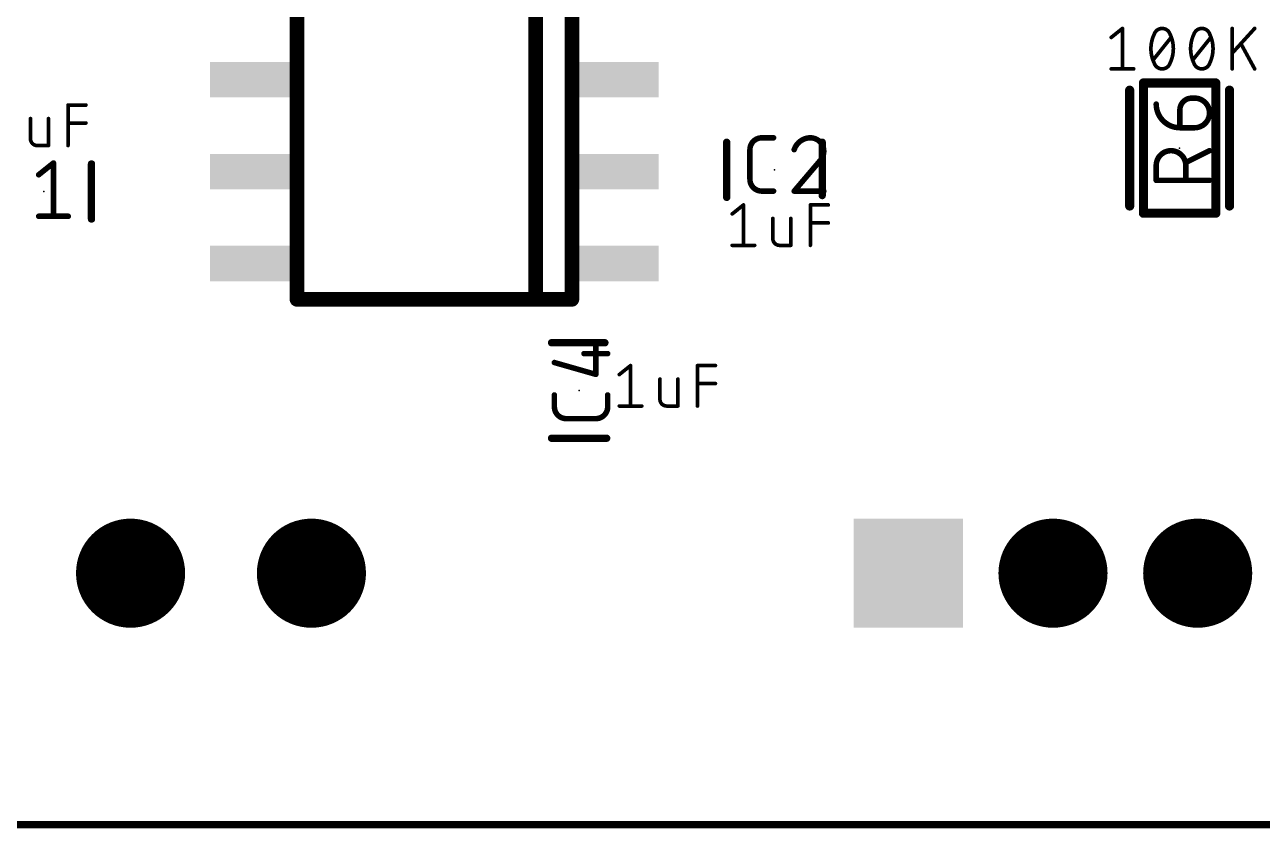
# Model space of a CAD drawing. Extents: x -0.1 to 70.1, y -0.1 to 54.
# Drawn here: x 27.79 to 44.89, y -0.05 to 11.05 of the extents above; entities that cross this region are included whole.
import ezdxf

# ---------------------------------------------------------------- set-up
doc = ezdxf.new("R2010")
doc.units = 0
for name, color, linetype in [('17', 110, 'CONTINUOUS'), ('20', 31, 'CONTINUOUS'), ('21', 253, 'CONTINUOUS'), ('23', 53, 'CONTINUOUS'), ('25', 253, 'CONTINUOUS'), ('27', 253, 'CONTINUOUS'), ('51', 253, 'CONTINUOUS')]:
    doc.layers.add(name, color=color, linetype=linetype)

# ---------------------------------------------------------------- blocks, each defined once
blk = doc.blocks.new('SQUAREP')
blk.add_solid([(-0.5, -0.5), (0.5, -0.5), (-0.5, 0.5), (0.5, 0.5)])
blk = doc.blocks.new('ROUNDP')
at = {"const_width": 0.5}
blk.add_lwpolyline([(0, -0.25, 1), (0, 0.25, 1), (0, -0.25)], format="xyb", dxfattribs=at)
blk = doc.blocks.new('RECT')
blk.add_solid([(-0.5, -0.5), (0.5, -0.5), (-0.5, 0.5), (0.5, 0.5)])

msp = doc.modelspace()

# ---------------------------------------------------------------- linework, layer by layer
at = {"layer": '20', "const_width": 0.1}
msp.add_lwpolyline([(5, 0), (65, 0)], dxfattribs=at)
at = {"layer": '21', "const_width": 0.0635}
for points in [[(43.0918, 10.15, 1), (43.0282, 10.15)], [(44.4718, 10.15, 1), (44.4083, 10.15)], [(43.0282, 8.55, 1), (43.0918, 8.55)], [(44.4083, 8.55, 1), (44.4718, 8.55)]]:
    msp.add_lwpolyline(points, format="xyb", dxfattribs=at)
at = {"layer": '21', "const_width": 0.127}
for points in [[(43.06, 10.15), (43.06, 8.55)], [(44.44, 10.15), (44.44, 8.55)]]:
    msp.add_lwpolyline(points, dxfattribs=at)
at = {"layer": '23'}
for p in [(43.75, 9.35), (38.15, 9.05), (28.05, 8.75), (35.45, 6)]:
    msp.add_point(p, dxfattribs=at)
at = {"layer": '25'}
for points, const_width in [([(28.3855, 9.3854), (28.3855, 9.9442)], 0.0508), ([(28.3855, 9.9442), (28.6338, 9.9442)], 0.0508), ([(43.9175, 10.0403), (43.9584, 10.0403)], 0.0762), ([(27.8668, 9.7579), (27.8668, 9.4785)], 0.0508), ([(28.1151, 9.3854), (28.1151, 9.7579)], 0.0508), ([(43.7538, 9.6311), (43.7538, 9.8766)], 0.0762), ([(28.3855, 9.6958), (28.6338, 9.6958)], 0.0508), ([(43.9584, 9.6311), (43.7538, 9.6311)], 0.0762), ([(27.9599, 9.3854), (28.1151, 9.3854)], 0.0508), ([(37.9745, 9.4919), (38.1381, 9.4919)], 0.0762), ([(37.8108, 8.919), (37.8108, 9.3282)], 0.0762), ([(44.163, 9.3139), (43.8357, 9.1502)], 0.0762), ([(27.98, 8.981), (28.1846, 9.1447)], 0.0762), ([(28.1846, 9.1447), (28.1846, 8.4081)], 0.0762), ([(38.7705, 9.1645), (38.4227, 8.7553)], 0.0762), ([(43.4264, 8.9047), (43.4264, 9.1093)], 0.0762), ([(43.8357, 9.1093), (43.8357, 8.9047)], 0.0762), ([(44.163, 8.9047), (43.4264, 8.9047)], 0.0762), ([(38.1381, 8.7553), (37.9745, 8.7553)], 0.0762), ([(38.4227, 8.7553), (38.8319, 8.7553)], 0.0762), ([(37.5662, 8.4404), (37.7214, 8.5646)], 0.0508), ([(37.7214, 8.5646), (37.7214, 8.0058)], 0.0508), ([(38.6462, 8.0058), (38.6462, 8.5646)], 0.0508), ([(38.6462, 8.5646), (38.8946, 8.5646)], 0.0508), ([(27.98, 8.4081), (28.3892, 8.4081)], 0.0762), ([(38.1275, 8.3783), (38.1275, 8.0989)], 0.0508), ([(38.3759, 8.0058), (38.3759, 8.3783)], 0.0508), ([(38.6462, 8.3162), (38.8946, 8.3162)], 0.0508), ([(37.5662, 8.0058), (37.8766, 8.0058)], 0.0508), ([(38.2207, 8.0058), (38.3759, 8.0058)], 0.0508), ([(35.5173, 6.5091), (35.8447, 6.5091)], 0.0762), ([(35.681, 6.2227), (35.681, 6.6319)], 0.0762), ([(35.1081, 6.3864), (35.681, 6.2227)], 0.0762), ([(36.0054, 6.22), (36.1606, 6.3442)], 0.0508), ([(36.1606, 6.3442), (36.1606, 5.7854)], 0.0508), ([(37.0855, 5.7854), (37.0855, 6.3442)], 0.0508), ([(37.0855, 6.3442), (37.3338, 6.3442)], 0.0508), ([(36.5668, 6.1579), (36.5668, 5.8785)], 0.0508), ([(36.8151, 5.7854), (36.8151, 6.1579)], 0.0508), ([(37.0855, 6.0958), (37.3338, 6.0958)], 0.0508), ([(35.1081, 5.7745), (35.1081, 5.9381)], 0.0762), ([(35.8447, 5.9381), (35.8447, 5.7745)], 0.0762), ([(35.681, 5.6108), (35.2718, 5.6108)], 0.0762), ([(36.0054, 5.7854), (36.3158, 5.7854)], 0.0508), ([(36.6599, 5.7854), (36.8151, 5.7854)], 0.0508)]:
    msp.add_lwpolyline(points, dxfattribs=dict(at, const_width=const_width))
for points, const_width in [([(28.3982, 9.9442, 1), (28.3728, 9.9442)], 0.0254), ([(28.3855, 9.9569, 1), (28.3855, 9.9315)], 0.0254), ([(28.6338, 9.9315, 1), (28.6338, 9.9569)], 0.0254), ([(43.4264, 9.9584, 0.4142), (43.7538, 9.6311)], 0.0762), ([(43.4455, 9.9584, 1), (43.4074, 9.9584)], 0.0381), ([(43.9175, 10.0403, 0.4142), (43.7538, 9.8766)], 0.0762), ([(43.9175, 10.0593, 1), (43.9175, 10.0212)], 0.0381), ([(43.9175, 10.0212, 1), (43.9175, 10.0593)], 0.0381), ([(43.9584, 9.6311, 1), (43.9584, 10.0403)], 0.0762), ([(43.9584, 10.0593, 1), (43.9584, 10.0212)], 0.0381), ([(43.9584, 10.0212, 1), (43.9584, 10.0593)], 0.0381), ([(27.8795, 9.7579, 1), (27.8541, 9.7579)], 0.0254), ([(28.1278, 9.7579, 1), (28.1024, 9.7579)], 0.0254), ([(43.7729, 9.8766, 1), (43.7348, 9.8766)], 0.0381), ([(43.7348, 9.8766, 1), (43.7729, 9.8766)], 0.0381), ([(28.3855, 9.7085, 1), (28.3855, 9.6831)], 0.0254), ([(28.6338, 9.6831, 1), (28.6338, 9.7085)], 0.0254), ([(43.7538, 9.6501, 1), (43.7538, 9.612)], 0.0381), ([(43.7348, 9.6311, 1), (43.7729, 9.6311)], 0.0381), ([(43.7538, 9.612, 1), (43.7538, 9.6501)], 0.0381), ([(43.9584, 9.6501, 1), (43.9584, 9.612)], 0.0381), ([(43.9584, 9.612, 1), (43.9584, 9.6501)], 0.0381), ([(27.8668, 9.4785, 0.4142), (27.9599, 9.3854)], 0.0508), ([(27.8795, 9.4785, 1), (27.8541, 9.4785)], 0.0254), ([(27.8541, 9.4785, 1), (27.8795, 9.4785)], 0.0254), ([(27.9599, 9.3981, 1), (27.9599, 9.3727)], 0.0254), ([(27.9599, 9.3727, 1), (27.9599, 9.3981)], 0.0254), ([(28.1151, 9.3727, 1), (28.1151, 9.3981)], 0.0254), ([(37.9745, 9.4919, 0.4142), (37.8108, 9.3282)], 0.0762), ([(37.9745, 9.511, 1), (37.9745, 9.4729)], 0.0381), ([(37.9745, 9.4729, 1), (37.9745, 9.5109)], 0.0381), ([(38.1381, 9.4729, 1), (38.1381, 9.511)], 0.0381), ([(38.6478, 9.4919, 0.3252), (38.4227, 9.3282)], 0.0762), ([(38.8319, 9.3078, 0.4142), (38.6478, 9.4919)], 0.0762), ([(38.6478, 9.511, 1), (38.6478, 9.4729)], 0.0381), ([(38.6478, 9.4729, 1), (38.6477, 9.5109)], 0.0381), ([(28.1024, 9.3854, 1), (28.1278, 9.3854)], 0.0254), ([(28.3728, 9.3854, 1), (28.3982, 9.3854)], 0.0254), ([(37.8298, 9.3282, 1), (37.7917, 9.3282)], 0.0381), ([(37.7917, 9.3282, 1), (37.8298, 9.3282)], 0.0381), ([(38.4046, 9.3341, 1), (38.4408, 9.3223)], 0.0381), ([(38.7705, 9.1645, 0.2053), (38.8319, 9.3078)], 0.0762), ([(38.8509, 9.3077, 1), (38.8129, 9.3078)], 0.0381), ([(38.8129, 9.3078, 1), (38.851, 9.3078)], 0.0381), ([(43.8357, 9.1093, 1), (43.4264, 9.1093)], 0.0762), ([(44.1716, 9.2968, 1), (44.1545, 9.3309)], 0.0381), ([(28.2037, 9.1447, 1), (28.1656, 9.1447)], 0.0381), ([(28.1965, 9.1298, 1), (28.1727, 9.1596)], 0.0381), ([(38.7574, 9.1783, 1), (38.7837, 9.1507)], 0.0381), ([(38.785, 9.1522, 1), (38.756, 9.1769)], 0.0381), ([(43.4455, 9.1093, 1), (43.4074, 9.1093)], 0.0381), ([(43.4074, 9.1093, 1), (43.4455, 9.1093)], 0.0381), ([(43.8271, 9.1672, 1), (43.8442, 9.1331)], 0.0381), ([(43.8547, 9.1093, 1), (43.8166, 9.1093)], 0.0381), ([(43.8166, 9.1093, 1), (43.8547, 9.1093)], 0.0381), ([(27.9681, 8.9959, 1), (27.9919, 8.9661)], 0.0381), ([(37.8298, 8.919, 1), (37.7917, 8.919)], 0.0381), ([(37.7917, 8.919, 1), (37.8298, 8.919)], 0.0381), ([(37.8108, 8.919, 0.4142), (37.9745, 8.7553)], 0.0762), ([(43.4264, 8.9237, 1), (43.4264, 8.8856)], 0.0381), ([(43.4074, 8.9047, 1), (43.4455, 8.9047)], 0.0381), ([(43.8166, 8.9047, 1), (43.8547, 8.9047)], 0.0381), ([(44.163, 8.8856, 1), (44.163, 8.9237)], 0.0381), ([(37.9745, 8.7744, 1), (37.9745, 8.7363)], 0.0381), ([(37.9745, 8.7363, 1), (37.9745, 8.7744)], 0.0381), ([(38.1381, 8.7363, 1), (38.1381, 8.7744)], 0.0381), ([(38.4227, 8.7744, 1), (38.4227, 8.7363)], 0.0381), ([(38.4082, 8.7676, 1), (38.4372, 8.743)], 0.0381), ([(38.8319, 8.7363, 1), (38.8319, 8.7744)], 0.0381), ([(37.7341, 8.5646, 1), (37.7087, 8.5646)], 0.0254), ([(37.7293, 8.5547, 1), (37.7134, 8.5745)], 0.0254), ([(38.6589, 8.5646, 1), (38.6335, 8.5646)], 0.0254), ([(38.6462, 8.5773, 1), (38.6462, 8.5519)], 0.0254), ([(38.8946, 8.5519, 1), (38.8946, 8.5773)], 0.0254), ([(27.98, 8.4272, 1), (27.98, 8.3891)], 0.0381), ([(28.1656, 8.4081, 1), (28.2037, 8.4081)], 0.0381), ([(28.3892, 8.3891, 1), (28.3892, 8.4272)], 0.0381), ([(37.5582, 8.4503, 1), (37.5741, 8.4305)], 0.0254), ([(38.1403, 8.3783, 1), (38.1148, 8.3783)], 0.0254), ([(38.3886, 8.3783, 1), (38.3632, 8.3783)], 0.0254), ([(38.6462, 8.3289, 1), (38.6462, 8.3035)], 0.0254), ([(38.8946, 8.3035, 1), (38.8946, 8.3289)], 0.0254), ([(38.1403, 8.0989, 1), (38.1148, 8.0989)], 0.0254), ([(38.1275, 8.0989, 0.4142), (38.2207, 8.0058)], 0.0508), ([(38.1148, 8.0989, 1), (38.1403, 8.0989)], 0.0254), ([(37.5662, 8.0185, 1), (37.5662, 7.9931)], 0.0254), ([(37.7087, 8.0058, 1), (37.7341, 8.0058)], 0.0254), ([(37.8766, 7.9931, 1), (37.8766, 8.0185)], 0.0254), ([(38.2207, 8.0185, 1), (38.2207, 7.9931)], 0.0254), ([(38.2207, 7.9931, 1), (38.2207, 8.0185)], 0.0254), ([(38.3632, 8.0058, 1), (38.3886, 8.0058)], 0.0254), ([(38.3759, 7.9931, 1), (38.3759, 8.0185)], 0.0254), ([(38.6335, 8.0058, 1), (38.6589, 8.0058)], 0.0254), ([(35.5173, 6.5282, 1), (35.5173, 6.4901)], 0.0381), ([(35.7001, 6.6319, 1), (35.662, 6.6319)], 0.0381), ([(35.8447, 6.4901, 1), (35.8447, 6.5282)], 0.0381), ([(35.1133, 6.4047, 1), (35.1029, 6.368)], 0.0381), ([(36.1733, 6.3442, 1), (36.1479, 6.3442)], 0.0254), ([(36.1686, 6.3343, 1), (36.1527, 6.3541)], 0.0254), ([(37.0982, 6.3442, 1), (37.0728, 6.3442)], 0.0254), ([(37.0855, 6.3569, 1), (37.0855, 6.3315)], 0.0254), ([(37.3338, 6.3315, 1), (37.3338, 6.3569)], 0.0254), ([(35.662, 6.2227, 1), (35.7001, 6.2227)], 0.0381), ([(35.6758, 6.2044, 1), (35.6862, 6.241)], 0.0381), ([(35.9975, 6.2299, 1), (36.0133, 6.2101)], 0.0254), ([(36.5795, 6.1579, 1), (36.5541, 6.1579)], 0.0254), ([(36.8278, 6.1579, 1), (36.8024, 6.1579)], 0.0254), ([(37.0855, 6.1085, 1), (37.0855, 6.0831)], 0.0254), ([(37.3338, 6.0831, 1), (37.3338, 6.1085)], 0.0254), ([(35.1272, 5.9381, 1), (35.0891, 5.9381)], 0.0381), ([(35.8638, 5.9381, 1), (35.8257, 5.9381)], 0.0381), ([(36.5668, 5.8785, 0.4142), (36.6599, 5.7854)], 0.0508), ([(36.5795, 5.8785, 1), (36.5541, 5.8785)], 0.0254), ([(36.5541, 5.8785, 1), (36.5795, 5.8785)], 0.0254), ([(35.1271, 5.7745, 1), (35.089, 5.7745)], 0.0381), ([(35.1081, 5.7745, 0.4142), (35.2718, 5.6108)], 0.0762), ([(35.0891, 5.7745, 1), (35.1272, 5.7745)], 0.0381), ([(35.2718, 5.6298, 1), (35.2718, 5.5917)], 0.0381), ([(35.2718, 5.5917, 1), (35.2718, 5.6298)], 0.0381), ([(35.681, 5.6108, 0.4142), (35.8447, 5.7745)], 0.0762), ([(35.681, 5.6298, 1), (35.681, 5.5917)], 0.0381), ([(35.681, 5.5917, 1), (35.681, 5.6298)], 0.0381), ([(35.8638, 5.7745, 1), (35.8257, 5.7745)], 0.0381), ([(35.8257, 5.7745, 1), (35.8638, 5.7745)], 0.0381), ([(36.0054, 5.7981, 1), (36.0054, 5.7727)], 0.0254), ([(36.1479, 5.7854, 1), (36.1733, 5.7854)], 0.0254), ([(36.3158, 5.7727, 1), (36.3158, 5.7981)], 0.0254), ([(36.6599, 5.7981, 1), (36.6599, 5.7727)], 0.0254), ([(36.6599, 5.7727, 1), (36.6599, 5.7981)], 0.0254), ([(36.8024, 5.7854, 1), (36.8278, 5.7854)], 0.0254), ([(36.8151, 5.7727, 1), (36.8151, 5.7981)], 0.0254), ([(37.0728, 5.7854, 1), (37.0982, 5.7854)], 0.0254)]:
    msp.add_lwpolyline(points, format="xyb", dxfattribs=dict(at, const_width=const_width))
at = {"layer": '27', "const_width": 0.0508}
for points in [[(42.8046, 10.8791), (42.9598, 11.0033)], [(42.9598, 11.0033), (42.9598, 10.4445)], [(44.4771, 10.4445), (44.4771, 11.0033)], [(44.7876, 11.0033), (44.4771, 10.6618)], [(43.3843, 10.5686), (43.6327, 10.8791)], [(43.9329, 10.5686), (44.1813, 10.8791)], [(44.7876, 10.4445), (44.6013, 10.786)], [(42.8046, 10.4445), (43.1151, 10.4445)]]:
    msp.add_lwpolyline(points, dxfattribs=at)
at = {"layer": '27'}
for points, const_width in [([(42.9725, 11.0033, 1), (42.9471, 11.0033)], 0.0254), ([(42.9678, 10.9934, 1), (42.9519, 11.0132)], 0.0254), ([(43.3998, 10.9257, 0.1139), (43.3533, 10.7239)], 0.0508), ([(43.5085, 11.0033, 0.3205), (43.3998, 10.9257)], 0.0508), ([(43.4112, 10.9201, 1), (43.3884, 10.9312)], 0.0254), ([(43.6171, 10.9257, 0.3205), (43.5085, 11.0033)], 0.0508), ([(43.5085, 11.016, 1), (43.5085, 10.9906)], 0.0254), ([(43.5085, 10.9906, 1), (43.5085, 11.016)], 0.0254), ([(43.6637, 10.7239, 0.1139), (43.6171, 10.9257)], 0.0508), ([(43.6285, 10.9312, 1), (43.6057, 10.9201)], 0.0254), ([(43.9485, 10.9257, 0.1139), (43.9019, 10.7239)], 0.0508), ([(44.0571, 11.0033, 0.3205), (43.9485, 10.9257)], 0.0508), ([(43.9599, 10.9201, 1), (43.937, 10.9312)], 0.0254), ([(44.1658, 10.9257, 0.3205), (44.0571, 11.0033)], 0.0508), ([(44.0571, 11.016, 1), (44.0571, 10.9906)], 0.0254), ([(44.0571, 10.9906, 1), (44.0571, 11.016)], 0.0254), ([(44.2123, 10.7239, 0.1139), (44.1658, 10.9257)], 0.0508), ([(44.1772, 10.9312, 1), (44.1544, 10.9201)], 0.0254), ([(44.4898, 11.0033, 1), (44.4644, 11.0033)], 0.0254), ([(44.797, 10.9947, 1), (44.7782, 11.0118)], 0.0254), ([(42.7967, 10.889, 1), (42.8126, 10.8692)], 0.0254), ([(43.3878, 10.9298, 1), (43.4118, 10.9215)], 0.0254), ([(43.6051, 10.9215, 1), (43.6291, 10.9298)], 0.0254), ([(43.6426, 10.8712, 1), (43.6227, 10.887)], 0.0254), ([(43.9364, 10.9298, 1), (43.9605, 10.9215)], 0.0254), ([(44.1538, 10.9215, 1), (44.1778, 10.9298)], 0.0254), ([(44.1912, 10.8712, 1), (44.1714, 10.887)], 0.0254), ([(44.6124, 10.792, 1), (44.5901, 10.7799)], 0.0254), ([(43.3533, 10.7239, 0.1139), (43.3998, 10.5221)], 0.0508), ([(43.366, 10.7239, 1), (43.3406, 10.7239)], 0.0254), ([(43.3406, 10.7239, 1), (43.366, 10.7239)], 0.0254), ([(43.6171, 10.5221, 0.1139), (43.6637, 10.7239)], 0.0508), ([(43.6764, 10.7239, 1), (43.651, 10.7239)], 0.0254), ([(43.651, 10.7239, 1), (43.6764, 10.7239)], 0.0254), ([(43.9019, 10.7239, 0.1139), (43.9485, 10.5221)], 0.0508), ([(43.9146, 10.7239, 1), (43.8892, 10.7239)], 0.0254), ([(43.8892, 10.7239, 1), (43.9146, 10.7239)], 0.0254), ([(44.1658, 10.5221, 0.1139), (44.2123, 10.7239)], 0.0508), ([(44.225, 10.7239, 1), (44.1996, 10.7239)], 0.0254), ([(44.1996, 10.7239, 1), (44.225, 10.7239)], 0.0254), ([(44.4677, 10.6703, 1), (44.4865, 10.6532)], 0.0254), ([(42.8046, 10.4572, 1), (42.8046, 10.4318)], 0.0254), ([(42.9471, 10.4445, 1), (42.9725, 10.4445)], 0.0254), ([(43.1151, 10.4318, 1), (43.1151, 10.4572)], 0.0254), ([(43.3744, 10.5766, 1), (43.3942, 10.5607)], 0.0254), ([(43.3998, 10.5221, 0.3205), (43.5085, 10.4445)], 0.0508), ([(43.4118, 10.5262, 1), (43.3878, 10.518)], 0.0254), ([(43.3884, 10.5165, 1), (43.4112, 10.5276)], 0.0254), ([(43.5085, 10.4445, 0.3205), (43.6171, 10.5221)], 0.0508), ([(43.5085, 10.4572, 1), (43.5085, 10.4318)], 0.0254), ([(43.5085, 10.4318, 1), (43.5085, 10.4572)], 0.0254), ([(43.6057, 10.5276, 1), (43.6285, 10.5165)], 0.0254), ([(43.6291, 10.518, 1), (43.6051, 10.5262)], 0.0254), ([(43.923, 10.5766, 1), (43.9429, 10.5607)], 0.0254), ([(43.9605, 10.5262, 1), (43.9364, 10.518)], 0.0254), ([(43.9485, 10.5221, 0.3205), (44.0571, 10.4445)], 0.0508), ([(43.937, 10.5165, 1), (43.9599, 10.5276)], 0.0254), ([(44.0571, 10.4445, 0.3205), (44.1658, 10.5221)], 0.0508), ([(44.0571, 10.4572, 1), (44.0571, 10.4318)], 0.0254), ([(44.0571, 10.4318, 1), (44.0571, 10.4572)], 0.0254), ([(44.1544, 10.5276, 1), (44.1772, 10.5165)], 0.0254), ([(44.1778, 10.518, 1), (44.1538, 10.5262)], 0.0254), ([(44.4644, 10.4445, 1), (44.4898, 10.4445)], 0.0254), ([(44.7764, 10.4384, 1), (44.7987, 10.4506)], 0.0254)]:
    msp.add_lwpolyline(points, format="xyb", dxfattribs=dict(at, const_width=const_width))
at = {"layer": '51'}
for points, const_width in [([(31.55, 7.26), (31.55, 17.14)], 0.2032), ([(34.85, 17.14), (34.85, 7.26)], 0.2032), ([(35.35, 17.14), (35.35, 7.26)], 0.2032), ([(43.25, 10.25), (43.25, 8.45)], 0.127), ([(44.25, 10.25), (43.25, 10.25)], 0.127), ([(44.25, 10.25), (44.25, 8.45)], 0.127), ([(37.49, 8.669), (37.49, 9.431)], 0.1016), ([(38.81, 8.694), (38.81, 9.431)], 0.1016), ([(28.71, 9.131), (28.71, 8.369)], 0.1016), ([(44.25, 8.45), (43.25, 8.45)], 0.127), ([(34.85, 7.26), (31.55, 7.26)], 0.2032), ([(35.35, 7.26), (34.85, 7.26)], 0.2032), ([(35.806, 6.66), (35.069, 6.66)], 0.1016), ([(35.831, 5.34), (35.069, 5.34)], 0.1016)]:
    msp.add_lwpolyline(points, dxfattribs=dict(at, const_width=const_width))
for points, const_width in [([(43.25, 10.2818, 1), (43.25, 10.2182)], 0.0635), ([(43.2818, 10.25, 1), (43.2182, 10.25)], 0.0635), ([(44.2818, 10.25, 1), (44.2182, 10.25)], 0.0635), ([(44.25, 10.2182, 1), (44.25, 10.2818)], 0.0635), ([(37.5154, 9.431, 1), (37.4646, 9.431)], 0.0508), ([(38.8354, 9.431, 1), (38.7846, 9.431)], 0.0508), ([(28.7354, 9.131, 1), (28.6846, 9.131)], 0.0508), ([(37.4646, 8.669, 1), (37.5154, 8.669)], 0.0508), ([(38.7846, 8.694, 1), (38.8354, 8.694)], 0.0508), ([(28.6846, 8.369, 1), (28.7354, 8.369)], 0.0508), ([(43.25, 8.4818, 1), (43.25, 8.4183)], 0.0635), ([(43.2182, 8.45, 1), (43.2818, 8.45)], 0.0635), ([(44.2182, 8.45, 1), (44.2818, 8.45)], 0.0635), ([(44.25, 8.4183, 1), (44.25, 8.4818)], 0.0635), ([(31.55, 7.3108, 1), (31.55, 7.2092)], 0.1016), ([(34.85, 7.3108, 1), (34.85, 7.2092)], 0.1016), ([(34.85, 7.2092, 1), (34.85, 7.3108)], 0.1016), ([(35.35, 7.2092, 1), (35.35, 7.3108)], 0.1016), ([(31.4992, 7.26, 1), (31.6008, 7.26)], 0.1016), ([(34.7992, 7.26, 1), (34.9008, 7.26)], 0.1016), ([(35.2992, 7.26, 1), (35.4008, 7.26)], 0.1016), ([(35.069, 6.6854, 1), (35.069, 6.6346)], 0.0508), ([(35.806, 6.6346, 1), (35.806, 6.6854)], 0.0508), ([(35.069, 5.3654, 1), (35.069, 5.3146)], 0.0508), ([(35.831, 5.3146, 1), (35.831, 5.3654)], 0.0508)]:
    msp.add_lwpolyline(points, format="xyb", dxfattribs=dict(at, const_width=const_width))

# ---------------------------------------------------------------- block references
at = {"layer": '17', "xscale": 1.508, "yscale": 1.508, "rotation": 180}
for name, p in [('ROUNDP', (29.25, 3.475)), ('ROUNDP', (29.25, 3.475)), ('ROUNDP', (31.75, 3.475)), ('ROUNDP', (31.75, 3.475)), ('SQUAREP', (40, 3.475)), ('SQUAREP', (40, 3.475)), ('ROUNDP', (42, 3.475)), ('ROUNDP', (42, 3.475)), ('ROUNDP', (44, 3.475)), ('ROUNDP', (44, 3.475))]:
    msp.add_blockref(name, p, dxfattribs=at)
at = {"layer": '51', "xscale": 0.49, "yscale": 1.1, "rotation": 90}
for p in [(30.9, 10.295), (36, 10.295), (30.9, 9.025), (36, 9.025), (30.9, 7.755), (36, 7.755)]:
    msp.add_blockref('RECT', p, dxfattribs=at)

doc.saveas('drawing.dxf')
